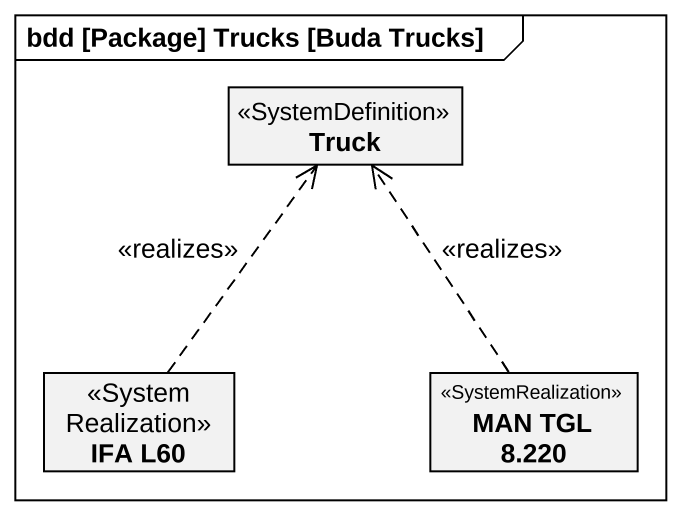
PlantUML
@startuml
mainframe bdd [Package] Trucks [Buda Trucks]
hide circle
hide empty members
class Truck <<SystemDefinition>>
class "IFA L60" as IFA_L60 <<SystemRealization>>
class "MAN TGL 8.220" as MAN_TGL_8_220 <<SystemRealization>>
IFA_L60 .up.> Truck : <<realizes>>
MAN_TGL_8_220 .up.> Truck : <<realizes>>
@enduml
